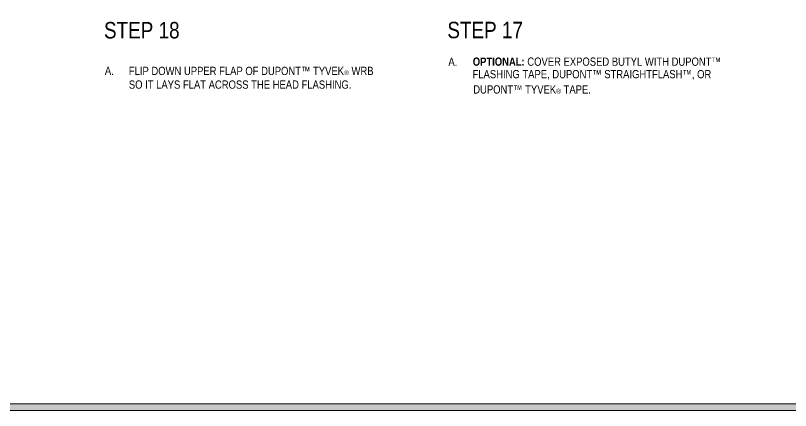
# Model space of a CAD drawing. Header units: inches. Extents: x -20.7 to 76.3, y -55.2 to 19.1.
# Drawn here: x 48.84 to 63.53, y -54.95 to -47.46 of the extents above; entities that cross this region are included whole.
import ezdxf

# ---------------------------------------------------------------- set-up
doc = ezdxf.new("R2010")
doc.units = ezdxf.units.IN
doc.header["$MEASUREMENT"] = 0
for name, color, linetype, lineweight in [('.ATI-TEXT', 7, 'Continuous', 0), ('G-ANNO-TTLB', 7, 'Continuous', 0), ('TYVEK', 7, 'Continuous', 0)]:
    doc.layers.add(name, color=color, linetype=linetype, lineweight=lineweight)

# ---------------------------------------------------------------- blocks, each defined once
blk = doc.blocks.new('Block_432')
at = {"layer": '.ATI-TEXT', "char_height": 0.2, "attachment_point": 7}
for s, insert in [('\\C18;\\c0;\\FArial Narrow|b0|i0|c1;\\H0.156297;\\W1.000000;A.', (50.537, -48.583)), ('\\C18;\\c0;\\FArial Narrow|b0|i0|c1;\\H0.156297;\\W1.000000;FLIP DOWN UPPER FLAP OF DUPONT™\\H0.156250; \\H0.156297;TYVEK\\H0.091121;®\\H0.156297; WRB', (50.991, -48.588)), ('\\C18;\\c0;\\FArial Narrow|b0|i0|c1;\\H0.156297;\\W1.000000;SO IT LAYS FLAT ACROSS THE HEAD FLASHING.', (50.991, -48.847))]:
    blk.add_mtext(s, dxfattribs=dict(at, insert=insert))

msp = doc.modelspace()

# ---------------------------------------------------------------- hatches: boundary and pattern name
at = {"layer": 'G-ANNO-TTLB', "true_color": 0xff00ff, "transparency": 33554687}
h = msp.add_hatch(color=6, dxfattribs=at)
edge = h.paths.add_edge_path()
edge.add_spline(control_points=[(71.857, -54.946), (71.857, -54.946), (31.157, -54.946), (31.157, -54.946), (31.157, -54.946), (31.157, -20.81), (31.157, -20.81), (31.157, -20.81), (71.857, -20.81), (71.857, -20.81), (71.857, -20.81), (71.857, -54.946), (71.857, -54.946)], knot_values=[0, 0, 0, 0, 1, 1, 1, 2, 2, 2, 3, 3, 3, 4, 4, 4, 4], degree=3, periodic=0)
edge = h.paths.add_edge_path()
edge.add_spline(control_points=[(31.282, -20.935), (31.282, -20.935), (31.282, -54.821), (31.282, -54.821), (31.282, -54.821), (71.732, -54.821), (71.732, -54.821), (71.732, -54.821), (71.732, -20.935), (71.732, -20.935), (71.732, -20.935), (31.282, -20.935), (31.282, -20.935)], knot_values=[0, 0, 0, 0, 1, 1, 1, 2, 2, 2, 3, 3, 3, 4, 4, 4, 4], degree=3, periodic=0)
edge.add_line((31.282, -20.935), (31.282, -20.935))

# ---------------------------------------------------------------- linework, layer by layer
at = {"layer": 'G-ANNO-TTLB', "color": 6, "lineweight": 9, "true_color": 0xff00ff}
for p, q in [((31.282, -54.821), (71.732, -54.821)), ((71.732, -54.821), (31.282, -54.821)), ((31.157, -54.946), (71.857, -54.946))]:
    msp.add_line(p, q, dxfattribs=at)
at = {"layer": 'G-ANNO-TTLB'}
for points in [[(71.857, -54.946), (71.857, -54.946), (31.157, -54.946), (31.157, -54.946), (31.157, -54.946), (31.157, -20.81), (31.157, -20.81), (31.157, -20.81), (71.857, -20.81), (71.857, -20.81), (71.857, -20.81), (71.857, -54.946), (71.857, -54.946)], [(31.282, -20.935), (31.282, -20.935), (31.282, -54.821), (31.282, -54.821), (31.282, -54.821), (71.732, -54.821), (71.732, -54.821), (71.732, -54.821), (71.732, -20.935), (71.732, -20.935), (71.732, -20.935), (31.282, -20.935), (31.282, -20.935)]]:
    msp.add_open_spline(points, degree=3, knots=[0, 0, 0, 0, 1, 1, 1, 2, 2, 2, 3, 3, 3, 4, 4, 4, 4], dxfattribs=at)
at = {"layer": 'TYVEK', "color": 252, "lineweight": 25, "true_color": 0x848484}
msp.add_lwpolyline([(57.71, -47.994)], dxfattribs=at)

# ---------------------------------------------------------------- block references
at = {"layer": '.ATI-TEXT'}
msp.add_blockref('Block_432', (0, 0), dxfattribs=at)

# ---------------------------------------------------------------- texts
at = {"layer": '.ATI-TEXT', "char_height": 0.2, "attachment_point": 7}
for s, insert in [('\\C18;\\c0;\\FArial Narrow|b0|i0|c1;\\H0.312594;\\W1.000000;STEP 18', (50.52, -47.897)), ('\\C18;\\c0;\\FArial Narrow|b0|i0|c1;\\H0.312500;\\W1.000000;STEP 17', (57.028, -47.893)), ('\\C18;\\c0;\\FArial Narrow|b0|i0|c1;\\H0.156250;\\W1.000000;A.', (57.047, -48.412)), ('\\C18;\\c0;\\FArial Narrow Bold|b1|i0|c1;\\H0.156250;\\W1.000000;OPTIONAL:\\FArial Narrow|b0|i0|c1; COVER EXPOSED BUTYL WITH DUPONT™', (57.509, -48.412)), ('\\C18;\\c0;\\FArial Narrow|b0|i0|c1;\\H0.156250;\\W1.000000;FLASHING TAPE, DUPONT™ STRAIGHTFLASH™, OR ', (57.505, -48.676)), ('\\C18;\\c0;\\FArial Narrow|b0|i0|c1;\\H0.156250;\\W1.000000;DUPONT™ TYVEK\\H0.091094;®\\H0.156250; TAPE.', (57.518, -48.939))]:
    msp.add_mtext(s, dxfattribs=dict(at, insert=insert))

doc.saveas('drawing.dxf')
